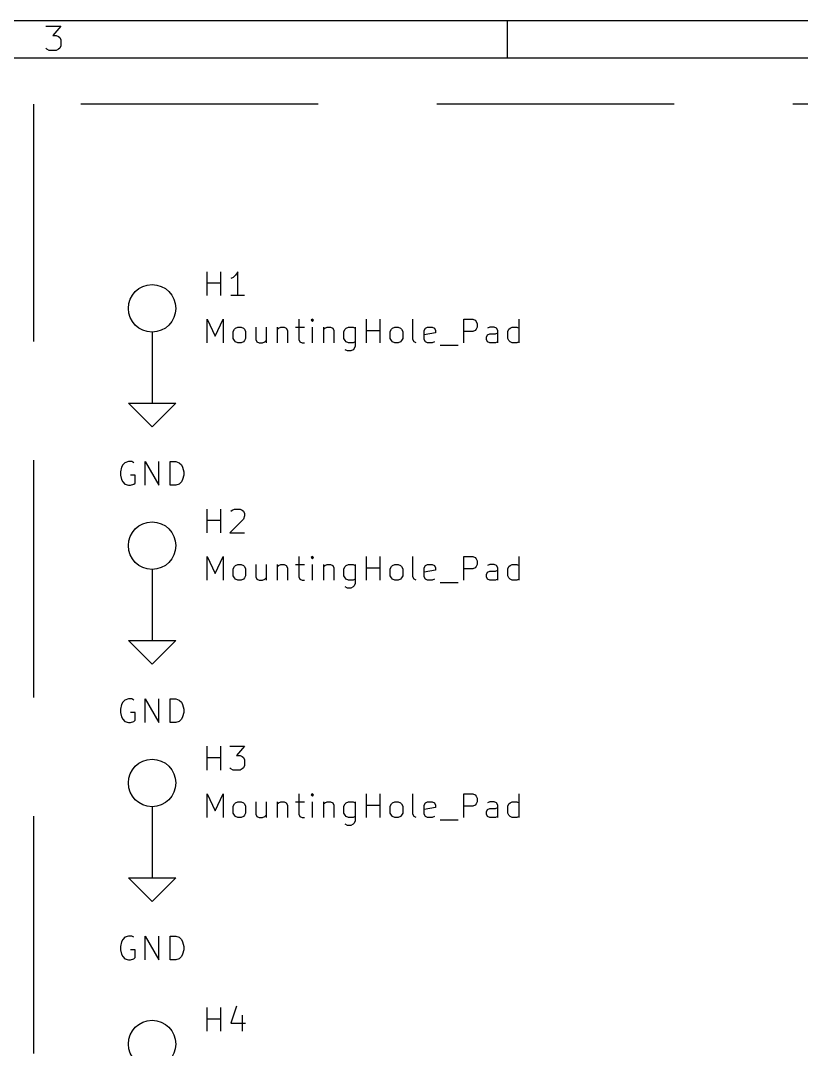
# Model space of a CAD drawing. Extents: x 0.4 to 11.3, y -7.9 to -0.4.
# Drawn here: x 5.273 to 6.918, y -2.561 to -0.394 of the extents above; entities that cross this region are included whole.
import ezdxf

# ---------------------------------------------------------------- set-up
doc = ezdxf.new("R2010")
doc.units = 0
doc.header["$MEASUREMENT"] = 0
doc.linetypes.add('DASHED', pattern=[0.75, 0.5, -0.25])
for name, color, linetype in [('BLUE3', 171, 'CONTINUOUS'), ('CYAN2', 4, 'CONTINUOUS'), ('RED2', 1, 'CONTINUOUS')]:
    doc.layers.add(name, color=color, linetype=linetype)

msp = doc.modelspace()

# ---------------------------------------------------------------- linework, layer by layer
at = {"layer": 'BLUE3', "linetype": 'DASHED'}
for p, q in [((5.3, -0.57), (5.3, -3.75)), ((11.15, -0.57), (5.3, -0.57))]:
    msp.add_line(p, q, dxfattribs=at)
at = {"layer": 'CYAN2', "linetype": 'CONTINUOUS'}
for p, q in [((5.6663, -0.9728), (5.6663, -0.9228)), ((5.6663, -0.9728), (5.6663, -0.9228)), ((5.6949, -0.9728), (5.6949, -0.9228)), ((5.6949, -0.9728), (5.6949, -0.9228)), ((5.7258, -0.9299), (5.721, -0.9347)), ((5.7258, -0.9299), (5.721, -0.9347)), ((5.7306, -0.9228), (5.7258, -0.9299)), ((5.7306, -0.9228), (5.7258, -0.9299)), ((5.7306, -0.9728), (5.7306, -0.9228)), ((5.7306, -0.9728), (5.7306, -0.9228)), ((5.6663, -0.9466), (5.6949, -0.9466)), ((5.6663, -0.9466), (5.6949, -0.9466)), ((5.721, -0.9347), (5.7163, -0.9371)), ((5.721, -0.9347), (5.7163, -0.9371)), ((5.7449, -0.9728), (5.7163, -0.9728)), ((5.7449, -0.9728), (5.7163, -0.9728)), ((5.6663, -1.0728), (5.6663, -1.0228)), ((5.6663, -1.0228), (5.6829, -1.0585)), ((5.6663, -1.0728), (5.6663, -1.0228)), ((5.6663, -1.0228), (5.6829, -1.0585)), ((5.6829, -1.0585), (5.6996, -1.0228)), ((5.6829, -1.0585), (5.6996, -1.0228)), ((5.6996, -1.0228), (5.6996, -1.0728)), ((5.6996, -1.0228), (5.6996, -1.0728)), ((5.7258, -1.0418), (5.7306, -1.0395)), ((5.7258, -1.0418), (5.7306, -1.0395)), ((5.7306, -1.0395), (5.7377, -1.0395)), ((5.7306, -1.0395), (5.7377, -1.0395)), ((5.7377, -1.0395), (5.7425, -1.0418)), ((5.7377, -1.0395), (5.7425, -1.0418)), ((5.7687, -1.0395), (5.7687, -1.0657)), ((5.7687, -1.0395), (5.7687, -1.0657)), ((5.7901, -1.0395), (5.7901, -1.0728)), ((5.7901, -1.0395), (5.7901, -1.0728)), ((5.8139, -1.0395), (5.8139, -1.0728)), ((5.8139, -1.0395), (5.8139, -1.0728)), ((5.8163, -1.0418), (5.821, -1.0395)), ((5.8163, -1.0418), (5.821, -1.0395)), ((5.821, -1.0395), (5.8282, -1.0395)), ((5.821, -1.0395), (5.8282, -1.0395)), ((5.8282, -1.0395), (5.8329, -1.0418)), ((5.8282, -1.0395), (5.8329, -1.0418)), ((5.852, -1.0395), (5.871, -1.0395)), ((5.852, -1.0395), (5.871, -1.0395)), ((5.8591, -1.0228), (5.8591, -1.0657)), ((5.8591, -1.0228), (5.8591, -1.0657)), ((5.8877, -1.0228), (5.8853, -1.0252)), ((5.8877, -1.0228), (5.8853, -1.0252)), ((5.8853, -1.0252), (5.8877, -1.0276)), ((5.8853, -1.0252), (5.8877, -1.0276)), ((5.8901, -1.0252), (5.8877, -1.0228)), ((5.8877, -1.0228), (5.8877, -1.0276)), ((5.8901, -1.0252), (5.8877, -1.0228)), ((5.8877, -1.0228), (5.8877, -1.0276)), ((5.8877, -1.0276), (5.8901, -1.0252)), ((5.8877, -1.0276), (5.8901, -1.0252)), ((5.8877, -1.0728), (5.8877, -1.0395)), ((5.8877, -1.0728), (5.8877, -1.0395)), ((5.9115, -1.0395), (5.9115, -1.0728)), ((5.9115, -1.0395), (5.9115, -1.0728)), ((5.9139, -1.0418), (5.9187, -1.0395)), ((5.9139, -1.0418), (5.9187, -1.0395)), ((5.9187, -1.0395), (5.9258, -1.0395)), ((5.9187, -1.0395), (5.9258, -1.0395)), ((5.9258, -1.0395), (5.9306, -1.0418)), ((5.9258, -1.0395), (5.9306, -1.0418)), ((5.9591, -1.0418), (5.9639, -1.0395)), ((5.9591, -1.0418), (5.9639, -1.0395)), ((5.9639, -1.0395), (5.9734, -1.0395)), ((5.9639, -1.0395), (5.9734, -1.0395)), ((5.9734, -1.0395), (5.9782, -1.0418)), ((5.9734, -1.0395), (5.9782, -1.0418)), ((5.9782, -1.0395), (5.9782, -1.0799)), ((5.9782, -1.0395), (5.9782, -1.0799)), ((6.002, -1.0728), (6.002, -1.0228)), ((6.002, -1.0728), (6.002, -1.0228)), ((6.0306, -1.0728), (6.0306, -1.0228)), ((6.0306, -1.0728), (6.0306, -1.0228)), ((6.0567, -1.0418), (6.0615, -1.0395)), ((6.0567, -1.0418), (6.0615, -1.0395)), ((6.0615, -1.0395), (6.0687, -1.0395)), ((6.0615, -1.0395), (6.0687, -1.0395)), ((6.0687, -1.0395), (6.0734, -1.0418)), ((6.0687, -1.0395), (6.0734, -1.0418)), ((6.0996, -1.0657), (6.0996, -1.0228)), ((6.0996, -1.0657), (6.0996, -1.0228)), ((6.1258, -1.0418), (6.1306, -1.0395)), ((6.1258, -1.0418), (6.1306, -1.0395)), ((6.1306, -1.0395), (6.1401, -1.0395)), ((6.1306, -1.0395), (6.1401, -1.0395)), ((6.1401, -1.0395), (6.1448, -1.0418)), ((6.1401, -1.0395), (6.1448, -1.0418)), ((6.2067, -1.0728), (6.2067, -1.0228)), ((6.2067, -1.0228), (6.2258, -1.0228)), ((6.2067, -1.0728), (6.2067, -1.0228)), ((6.2067, -1.0228), (6.2258, -1.0228)), ((6.2258, -1.0228), (6.2306, -1.0252)), ((6.2258, -1.0228), (6.2306, -1.0252)), ((6.2306, -1.0252), (6.2329, -1.0276)), ((6.2306, -1.0252), (6.2329, -1.0276)), ((6.2329, -1.0276), (6.2353, -1.0323)), ((6.2329, -1.0276), (6.2353, -1.0323)), ((6.2353, -1.0395), (6.2329, -1.0442)), ((6.2353, -1.0395), (6.2329, -1.0442)), ((6.2353, -1.0323), (6.2353, -1.0395)), ((6.2353, -1.0323), (6.2353, -1.0395)), ((6.2615, -1.0395), (6.2567, -1.0418)), ((6.2615, -1.0395), (6.2567, -1.0418)), ((6.271, -1.0395), (6.2615, -1.0395)), ((6.271, -1.0395), (6.2615, -1.0395)), ((6.2758, -1.0418), (6.271, -1.0395)), ((6.2758, -1.0418), (6.271, -1.0395)), ((6.3044, -1.0418), (6.3091, -1.0395)), ((6.3044, -1.0418), (6.3091, -1.0395)), ((6.3091, -1.0395), (6.3186, -1.0395)), ((6.3091, -1.0395), (6.3186, -1.0395)), ((6.3186, -1.0395), (6.3234, -1.0418)), ((6.3186, -1.0395), (6.3234, -1.0418)), ((6.3234, -1.0728), (6.3234, -1.0228)), ((6.3234, -1.0728), (6.3234, -1.0228)), ((5.721, -1.049), (5.7234, -1.0442)), ((5.721, -1.049), (5.7234, -1.0442)), ((5.721, -1.0633), (5.721, -1.049)), ((5.721, -1.0633), (5.721, -1.049)), ((5.7234, -1.0442), (5.7258, -1.0418)), ((5.7234, -1.0442), (5.7258, -1.0418)), ((5.7425, -1.0418), (5.7449, -1.0442)), ((5.7425, -1.0418), (5.7449, -1.0442)), ((5.7449, -1.0442), (5.7472, -1.049)), ((5.7449, -1.0442), (5.7472, -1.049)), ((5.7472, -1.049), (5.7472, -1.0633)), ((5.7472, -1.049), (5.7472, -1.0633)), ((5.8139, -1.0442), (5.8163, -1.0418)), ((5.8139, -1.0442), (5.8163, -1.0418)), ((5.8329, -1.0418), (5.8353, -1.0466)), ((5.8329, -1.0418), (5.8353, -1.0466)), ((5.8353, -1.0466), (5.8353, -1.0728)), ((5.8353, -1.0466), (5.8353, -1.0728)), ((5.9115, -1.0442), (5.9139, -1.0418)), ((5.9115, -1.0442), (5.9139, -1.0418)), ((5.9306, -1.0418), (5.9329, -1.0466)), ((5.9306, -1.0418), (5.9329, -1.0466)), ((5.9329, -1.0466), (5.9329, -1.0728)), ((5.9329, -1.0466), (5.9329, -1.0728)), ((5.9544, -1.049), (5.9567, -1.0442)), ((5.9544, -1.049), (5.9567, -1.0442)), ((5.9544, -1.0633), (5.9544, -1.049)), ((5.9544, -1.0633), (5.9544, -1.049)), ((5.9567, -1.0442), (5.9591, -1.0418)), ((5.9567, -1.0442), (5.9591, -1.0418)), ((6.002, -1.0466), (6.0306, -1.0466)), ((6.002, -1.0466), (6.0306, -1.0466)), ((6.052, -1.049), (6.0544, -1.0442)), ((6.052, -1.049), (6.0544, -1.0442)), ((6.052, -1.0633), (6.052, -1.049)), ((6.052, -1.0633), (6.052, -1.049)), ((6.0544, -1.0442), (6.0567, -1.0418)), ((6.0544, -1.0442), (6.0567, -1.0418)), ((6.0734, -1.0418), (6.0758, -1.0442)), ((6.0734, -1.0418), (6.0758, -1.0442)), ((6.0758, -1.0442), (6.0782, -1.049)), ((6.0758, -1.0442), (6.0782, -1.049)), ((6.0782, -1.049), (6.0782, -1.0633)), ((6.0782, -1.049), (6.0782, -1.0633)), ((6.1234, -1.0466), (6.1258, -1.0418)), ((6.1234, -1.0466), (6.1258, -1.0418)), ((6.1234, -1.0657), (6.1234, -1.0466)), ((6.1234, -1.0657), (6.1234, -1.0466)), ((6.1472, -1.0514), (6.1234, -1.0561)), ((6.1472, -1.0514), (6.1234, -1.0561)), ((6.1448, -1.0418), (6.1472, -1.0466)), ((6.1448, -1.0418), (6.1472, -1.0466)), ((6.1472, -1.0466), (6.1472, -1.0514)), ((6.1472, -1.0466), (6.1472, -1.0514)), ((6.2258, -1.049), (6.2067, -1.049)), ((6.2258, -1.049), (6.2067, -1.049)), ((6.2306, -1.0466), (6.2258, -1.049)), ((6.2306, -1.0466), (6.2258, -1.049)), ((6.2329, -1.0442), (6.2306, -1.0466)), ((6.2329, -1.0442), (6.2306, -1.0466)), ((6.2544, -1.0609), (6.2567, -1.0561)), ((6.2544, -1.0609), (6.2567, -1.0561)), ((6.2544, -1.0657), (6.2544, -1.0609)), ((6.2544, -1.0657), (6.2544, -1.0609)), ((6.2567, -1.0561), (6.2615, -1.0538)), ((6.2567, -1.0561), (6.2615, -1.0538)), ((6.2615, -1.0538), (6.2734, -1.0538)), ((6.2615, -1.0538), (6.2734, -1.0538)), ((6.2734, -1.0538), (6.2782, -1.0514)), ((6.2734, -1.0538), (6.2782, -1.0514)), ((6.2782, -1.0466), (6.2758, -1.0418)), ((6.2782, -1.0466), (6.2758, -1.0418)), ((6.2782, -1.0728), (6.2782, -1.0466)), ((6.2782, -1.0728), (6.2782, -1.0466)), ((6.2996, -1.049), (6.302, -1.0442)), ((6.2996, -1.049), (6.302, -1.0442)), ((6.2996, -1.0633), (6.2996, -1.049)), ((6.2996, -1.0633), (6.2996, -1.049)), ((6.302, -1.0442), (6.3044, -1.0418)), ((6.302, -1.0442), (6.3044, -1.0418)), ((5.7234, -1.068), (5.721, -1.0633)), ((5.7234, -1.068), (5.721, -1.0633)), ((5.7258, -1.0704), (5.7234, -1.068)), ((5.7258, -1.0704), (5.7234, -1.068)), ((5.7306, -1.0728), (5.7258, -1.0704)), ((5.7306, -1.0728), (5.7258, -1.0704)), ((5.7377, -1.0728), (5.7306, -1.0728)), ((5.7377, -1.0728), (5.7306, -1.0728)), ((5.7425, -1.0704), (5.7377, -1.0728)), ((5.7425, -1.0704), (5.7377, -1.0728)), ((5.7449, -1.068), (5.7425, -1.0704)), ((5.7449, -1.068), (5.7425, -1.0704)), ((5.7472, -1.0633), (5.7449, -1.068)), ((5.7472, -1.0633), (5.7449, -1.068)), ((5.7687, -1.0657), (5.771, -1.0704)), ((5.7687, -1.0657), (5.771, -1.0704)), ((5.771, -1.0704), (5.7758, -1.0728)), ((5.771, -1.0704), (5.7758, -1.0728)), ((5.7758, -1.0728), (5.7829, -1.0728)), ((5.7758, -1.0728), (5.7829, -1.0728)), ((5.7829, -1.0728), (5.7877, -1.0704)), ((5.7829, -1.0728), (5.7877, -1.0704)), ((5.7877, -1.0704), (5.7901, -1.068)), ((5.7877, -1.0704), (5.7901, -1.068)), ((5.8591, -1.0657), (5.8615, -1.0704)), ((5.8591, -1.0657), (5.8615, -1.0704)), ((5.8615, -1.0704), (5.8663, -1.0728)), ((5.8615, -1.0704), (5.8663, -1.0728)), ((5.8663, -1.0728), (5.871, -1.0728)), ((5.8663, -1.0728), (5.871, -1.0728)), ((5.9567, -1.068), (5.9544, -1.0633)), ((5.9567, -1.068), (5.9544, -1.0633)), ((5.9591, -1.0704), (5.9567, -1.068)), ((5.9591, -1.0704), (5.9567, -1.068)), ((5.9639, -1.0728), (5.9591, -1.0704)), ((5.9639, -1.0728), (5.9591, -1.0704)), ((5.9734, -1.0728), (5.9639, -1.0728)), ((5.9734, -1.0728), (5.9639, -1.0728)), ((5.9782, -1.0704), (5.9734, -1.0728)), ((5.9782, -1.0704), (5.9734, -1.0728)), ((5.9782, -1.0799), (5.9758, -1.0847)), ((5.9782, -1.0799), (5.9758, -1.0847)), ((6.0544, -1.068), (6.052, -1.0633)), ((6.0544, -1.068), (6.052, -1.0633)), ((6.0567, -1.0704), (6.0544, -1.068)), ((6.0567, -1.0704), (6.0544, -1.068)), ((6.0615, -1.0728), (6.0567, -1.0704)), ((6.0615, -1.0728), (6.0567, -1.0704)), ((6.0687, -1.0728), (6.0615, -1.0728)), ((6.0687, -1.0728), (6.0615, -1.0728)), ((6.0734, -1.0704), (6.0687, -1.0728)), ((6.0734, -1.0704), (6.0687, -1.0728)), ((6.0758, -1.068), (6.0734, -1.0704)), ((6.0758, -1.068), (6.0734, -1.0704)), ((6.0782, -1.0633), (6.0758, -1.068)), ((6.0782, -1.0633), (6.0758, -1.068)), ((6.102, -1.0704), (6.0996, -1.0657)), ((6.102, -1.0704), (6.0996, -1.0657)), ((6.1067, -1.0728), (6.102, -1.0704)), ((6.1067, -1.0728), (6.102, -1.0704)), ((6.1258, -1.0704), (6.1234, -1.0657)), ((6.1258, -1.0704), (6.1234, -1.0657)), ((6.1306, -1.0728), (6.1258, -1.0704)), ((6.1306, -1.0728), (6.1258, -1.0704)), ((6.1401, -1.0728), (6.1306, -1.0728)), ((6.1401, -1.0728), (6.1306, -1.0728)), ((6.1448, -1.0704), (6.1401, -1.0728)), ((6.1448, -1.0704), (6.1401, -1.0728)), ((6.1567, -1.0776), (6.1948, -1.0776)), ((6.1567, -1.0776), (6.1948, -1.0776)), ((6.2567, -1.0704), (6.2544, -1.0657)), ((6.2567, -1.0704), (6.2544, -1.0657)), ((6.2615, -1.0728), (6.2567, -1.0704)), ((6.2615, -1.0728), (6.2567, -1.0704)), ((6.2734, -1.0728), (6.2615, -1.0728)), ((6.2734, -1.0728), (6.2615, -1.0728)), ((6.2782, -1.0704), (6.2734, -1.0728)), ((6.2782, -1.0704), (6.2734, -1.0728)), ((6.302, -1.068), (6.2996, -1.0633)), ((6.302, -1.068), (6.2996, -1.0633)), ((6.3044, -1.0704), (6.302, -1.068)), ((6.3044, -1.0704), (6.302, -1.068)), ((6.3091, -1.0728), (6.3044, -1.0704)), ((6.3091, -1.0728), (6.3044, -1.0704)), ((6.3186, -1.0728), (6.3091, -1.0728)), ((6.3186, -1.0728), (6.3091, -1.0728)), ((6.3234, -1.0704), (6.3186, -1.0728)), ((6.3234, -1.0704), (6.3186, -1.0728)), ((5.9615, -1.0895), (5.9567, -1.0871)), ((5.9615, -1.0895), (5.9567, -1.0871)), ((5.9687, -1.0895), (5.9615, -1.0895)), ((5.9687, -1.0895), (5.9615, -1.0895)), ((5.9734, -1.0871), (5.9687, -1.0895)), ((5.9734, -1.0871), (5.9687, -1.0895)), ((5.9758, -1.0847), (5.9734, -1.0871)), ((5.9758, -1.0847), (5.9734, -1.0871)), ((5.4857, -1.3347), (5.4833, -1.3442)), ((5.4857, -1.3347), (5.4833, -1.3442)), ((5.4881, -1.3299), (5.4857, -1.3347)), ((5.4881, -1.3299), (5.4857, -1.3347)), ((5.4929, -1.3252), (5.4881, -1.3299)), ((5.4929, -1.3252), (5.4881, -1.3299)), ((5.5, -1.3228), (5.4929, -1.3252)), ((5.5, -1.3228), (5.4929, -1.3252)), ((5.5071, -1.3228), (5.5, -1.3228)), ((5.5071, -1.3228), (5.5, -1.3228)), ((5.5119, -1.3252), (5.5071, -1.3228)), ((5.5119, -1.3252), (5.5071, -1.3228)), ((5.5357, -1.3728), (5.5357, -1.3228)), ((5.5357, -1.3228), (5.5643, -1.3728)), ((5.5357, -1.3728), (5.5357, -1.3228)), ((5.5357, -1.3228), (5.5643, -1.3728)), ((5.5643, -1.3728), (5.5643, -1.3228)), ((5.5643, -1.3728), (5.5643, -1.3228)), ((5.5881, -1.3728), (5.5881, -1.3228)), ((5.5881, -1.3228), (5.6, -1.3228)), ((5.5881, -1.3728), (5.5881, -1.3228)), ((5.5881, -1.3228), (5.6, -1.3228)), ((5.6, -1.3228), (5.6071, -1.3252)), ((5.6, -1.3228), (5.6071, -1.3252)), ((5.6071, -1.3252), (5.6119, -1.3299)), ((5.6071, -1.3252), (5.6119, -1.3299)), ((5.6119, -1.3299), (5.6143, -1.3347)), ((5.6119, -1.3299), (5.6143, -1.3347)), ((5.6143, -1.3347), (5.6167, -1.3442)), ((5.6143, -1.3347), (5.6167, -1.3442)), ((5.4833, -1.3442), (5.4833, -1.3514)), ((5.4833, -1.3442), (5.4833, -1.3514)), ((5.4833, -1.3514), (5.4857, -1.3609)), ((5.4833, -1.3514), (5.4857, -1.3609)), ((5.4857, -1.3609), (5.4881, -1.3657)), ((5.4857, -1.3609), (5.4881, -1.3657)), ((5.5143, -1.3514), (5.5048, -1.3514)), ((5.5143, -1.3514), (5.5048, -1.3514)), ((5.5143, -1.368), (5.5143, -1.3514)), ((5.5143, -1.368), (5.5143, -1.3514)), ((5.6143, -1.3609), (5.6119, -1.3657)), ((5.6143, -1.3609), (5.6119, -1.3657)), ((5.6167, -1.3514), (5.6143, -1.3609)), ((5.6167, -1.3514), (5.6143, -1.3609)), ((5.6167, -1.3442), (5.6167, -1.3514)), ((5.6167, -1.3442), (5.6167, -1.3514)), ((5.4881, -1.3657), (5.4929, -1.3704)), ((5.4881, -1.3657), (5.4929, -1.3704)), ((5.4929, -1.3704), (5.5, -1.3728)), ((5.4929, -1.3704), (5.5, -1.3728)), ((5.5, -1.3728), (5.5048, -1.3728)), ((5.5, -1.3728), (5.5048, -1.3728)), ((5.5048, -1.3728), (5.5119, -1.3704)), ((5.5048, -1.3728), (5.5119, -1.3704)), ((5.5119, -1.3704), (5.5143, -1.368)), ((5.5119, -1.3704), (5.5143, -1.368)), ((5.6, -1.3728), (5.5881, -1.3728)), ((5.6, -1.3728), (5.5881, -1.3728)), ((5.6071, -1.3704), (5.6, -1.3728)), ((5.6071, -1.3704), (5.6, -1.3728)), ((5.6119, -1.3657), (5.6071, -1.3704)), ((5.6119, -1.3657), (5.6071, -1.3704)), ((5.6663, -1.4728), (5.6663, -1.4228)), ((5.6663, -1.4728), (5.6663, -1.4228)), ((5.6949, -1.4728), (5.6949, -1.4228)), ((5.6949, -1.4728), (5.6949, -1.4228)), ((5.7163, -1.4276), (5.7187, -1.4252)), ((5.7163, -1.4276), (5.7187, -1.4252)), ((5.7187, -1.4252), (5.7234, -1.4228)), ((5.7187, -1.4252), (5.7234, -1.4228)), ((5.7234, -1.4228), (5.7353, -1.4228)), ((5.7234, -1.4228), (5.7353, -1.4228)), ((5.7353, -1.4228), (5.7401, -1.4252)), ((5.7353, -1.4228), (5.7401, -1.4252)), ((5.7401, -1.4252), (5.7425, -1.4276)), ((5.7401, -1.4252), (5.7425, -1.4276)), ((5.7425, -1.4276), (5.7449, -1.4323)), ((5.7425, -1.4276), (5.7449, -1.4323)), ((5.6663, -1.4466), (5.6949, -1.4466)), ((5.6663, -1.4466), (5.6949, -1.4466)), ((5.7425, -1.4442), (5.7139, -1.4728)), ((5.7425, -1.4442), (5.7139, -1.4728)), ((5.7449, -1.4371), (5.7425, -1.4442)), ((5.7449, -1.4371), (5.7425, -1.4442)), ((5.7449, -1.4323), (5.7449, -1.4371)), ((5.7449, -1.4323), (5.7449, -1.4371)), ((5.7139, -1.4728), (5.7449, -1.4728)), ((5.7139, -1.4728), (5.7449, -1.4728)), ((5.6663, -1.5728), (5.6663, -1.5228)), ((5.6663, -1.5228), (5.6829, -1.5585)), ((5.6663, -1.5728), (5.6663, -1.5228)), ((5.6663, -1.5228), (5.6829, -1.5585)), ((5.6829, -1.5585), (5.6996, -1.5228)), ((5.6829, -1.5585), (5.6996, -1.5228)), ((5.6996, -1.5228), (5.6996, -1.5728)), ((5.6996, -1.5228), (5.6996, -1.5728)), ((5.8591, -1.5228), (5.8591, -1.5657)), ((5.8591, -1.5228), (5.8591, -1.5657)), ((5.8877, -1.5228), (5.8853, -1.5252)), ((5.8877, -1.5228), (5.8853, -1.5252)), ((5.8853, -1.5252), (5.8877, -1.5276)), ((5.8853, -1.5252), (5.8877, -1.5276)), ((5.8901, -1.5252), (5.8877, -1.5228)), ((5.8877, -1.5228), (5.8877, -1.5276)), ((5.8901, -1.5252), (5.8877, -1.5228)), ((5.8877, -1.5228), (5.8877, -1.5276)), ((5.8877, -1.5276), (5.8901, -1.5252)), ((5.8877, -1.5276), (5.8901, -1.5252)), ((6.002, -1.5728), (6.002, -1.5228)), ((6.002, -1.5728), (6.002, -1.5228)), ((6.0306, -1.5728), (6.0306, -1.5228)), ((6.0306, -1.5728), (6.0306, -1.5228)), ((6.0996, -1.5657), (6.0996, -1.5228)), ((6.0996, -1.5657), (6.0996, -1.5228)), ((6.2067, -1.5728), (6.2067, -1.5228)), ((6.2067, -1.5228), (6.2258, -1.5228)), ((6.2067, -1.5728), (6.2067, -1.5228)), ((6.2067, -1.5228), (6.2258, -1.5228)), ((6.2258, -1.5228), (6.2306, -1.5252)), ((6.2258, -1.5228), (6.2306, -1.5252)), ((6.2306, -1.5252), (6.2329, -1.5276)), ((6.2306, -1.5252), (6.2329, -1.5276)), ((6.2329, -1.5276), (6.2353, -1.5323)), ((6.2329, -1.5276), (6.2353, -1.5323)), ((6.2353, -1.5323), (6.2353, -1.5395)), ((6.2353, -1.5323), (6.2353, -1.5395)), ((6.3234, -1.5728), (6.3234, -1.5228)), ((6.3234, -1.5728), (6.3234, -1.5228)), ((5.721, -1.549), (5.7234, -1.5442)), ((5.721, -1.549), (5.7234, -1.5442)), ((5.721, -1.5633), (5.721, -1.549)), ((5.721, -1.5633), (5.721, -1.549)), ((5.7234, -1.5442), (5.7258, -1.5418)), ((5.7234, -1.5442), (5.7258, -1.5418)), ((5.7258, -1.5418), (5.7306, -1.5395)), ((5.7258, -1.5418), (5.7306, -1.5395)), ((5.7306, -1.5395), (5.7377, -1.5395)), ((5.7306, -1.5395), (5.7377, -1.5395)), ((5.7377, -1.5395), (5.7425, -1.5418)), ((5.7377, -1.5395), (5.7425, -1.5418)), ((5.7425, -1.5418), (5.7449, -1.5442)), ((5.7425, -1.5418), (5.7449, -1.5442)), ((5.7449, -1.5442), (5.7472, -1.549)), ((5.7449, -1.5442), (5.7472, -1.549)), ((5.7472, -1.549), (5.7472, -1.5633)), ((5.7472, -1.549), (5.7472, -1.5633)), ((5.7687, -1.5395), (5.7687, -1.5657)), ((5.7687, -1.5395), (5.7687, -1.5657)), ((5.7901, -1.5395), (5.7901, -1.5728)), ((5.7901, -1.5395), (5.7901, -1.5728)), ((5.8139, -1.5395), (5.8139, -1.5728)), ((5.8139, -1.5395), (5.8139, -1.5728)), ((5.8139, -1.5442), (5.8163, -1.5418)), ((5.8139, -1.5442), (5.8163, -1.5418)), ((5.8163, -1.5418), (5.821, -1.5395)), ((5.8163, -1.5418), (5.821, -1.5395)), ((5.821, -1.5395), (5.8282, -1.5395)), ((5.821, -1.5395), (5.8282, -1.5395)), ((5.8282, -1.5395), (5.8329, -1.5418)), ((5.8282, -1.5395), (5.8329, -1.5418)), ((5.8329, -1.5418), (5.8353, -1.5466)), ((5.8329, -1.5418), (5.8353, -1.5466)), ((5.8353, -1.5466), (5.8353, -1.5728)), ((5.8353, -1.5466), (5.8353, -1.5728)), ((5.852, -1.5395), (5.871, -1.5395)), ((5.852, -1.5395), (5.871, -1.5395)), ((5.8877, -1.5728), (5.8877, -1.5395)), ((5.8877, -1.5728), (5.8877, -1.5395)), ((5.9115, -1.5395), (5.9115, -1.5728)), ((5.9115, -1.5395), (5.9115, -1.5728)), ((5.9115, -1.5442), (5.9139, -1.5418)), ((5.9115, -1.5442), (5.9139, -1.5418)), ((5.9139, -1.5418), (5.9187, -1.5395)), ((5.9139, -1.5418), (5.9187, -1.5395)), ((5.9187, -1.5395), (5.9258, -1.5395)), ((5.9187, -1.5395), (5.9258, -1.5395)), ((5.9258, -1.5395), (5.9306, -1.5418)), ((5.9258, -1.5395), (5.9306, -1.5418)), ((5.9306, -1.5418), (5.9329, -1.5466)), ((5.9306, -1.5418), (5.9329, -1.5466)), ((5.9329, -1.5466), (5.9329, -1.5728)), ((5.9329, -1.5466), (5.9329, -1.5728)), ((5.9544, -1.549), (5.9567, -1.5442)), ((5.9544, -1.549), (5.9567, -1.5442)), ((5.9544, -1.5633), (5.9544, -1.549)), ((5.9544, -1.5633), (5.9544, -1.549)), ((5.9567, -1.5442), (5.9591, -1.5418)), ((5.9567, -1.5442), (5.9591, -1.5418)), ((5.9591, -1.5418), (5.9639, -1.5395)), ((5.9591, -1.5418), (5.9639, -1.5395)), ((5.9639, -1.5395), (5.9734, -1.5395)), ((5.9639, -1.5395), (5.9734, -1.5395)), ((5.9734, -1.5395), (5.9782, -1.5418)), ((5.9734, -1.5395), (5.9782, -1.5418)), ((5.9782, -1.5395), (5.9782, -1.5799)), ((5.9782, -1.5395), (5.9782, -1.5799)), ((6.002, -1.5466), (6.0306, -1.5466)), ((6.002, -1.5466), (6.0306, -1.5466)), ((6.052, -1.549), (6.0544, -1.5442)), ((6.052, -1.549), (6.0544, -1.5442)), ((6.052, -1.5633), (6.052, -1.549)), ((6.052, -1.5633), (6.052, -1.549)), ((6.0544, -1.5442), (6.0567, -1.5418)), ((6.0544, -1.5442), (6.0567, -1.5418)), ((6.0567, -1.5418), (6.0615, -1.5395)), ((6.0567, -1.5418), (6.0615, -1.5395)), ((6.0615, -1.5395), (6.0687, -1.5395)), ((6.0615, -1.5395), (6.0687, -1.5395)), ((6.0687, -1.5395), (6.0734, -1.5418)), ((6.0687, -1.5395), (6.0734, -1.5418)), ((6.0734, -1.5418), (6.0758, -1.5442)), ((6.0734, -1.5418), (6.0758, -1.5442)), ((6.0758, -1.5442), (6.0782, -1.549)), ((6.0758, -1.5442), (6.0782, -1.549)), ((6.0782, -1.549), (6.0782, -1.5633)), ((6.0782, -1.549), (6.0782, -1.5633)), ((6.1234, -1.5466), (6.1258, -1.5418)), ((6.1234, -1.5466), (6.1258, -1.5418)), ((6.1234, -1.5657), (6.1234, -1.5466)), ((6.1234, -1.5657), (6.1234, -1.5466)), ((6.1472, -1.5514), (6.1234, -1.5561)), ((6.1472, -1.5514), (6.1234, -1.5561)), ((6.1258, -1.5418), (6.1306, -1.5395)), ((6.1258, -1.5418), (6.1306, -1.5395)), ((6.1306, -1.5395), (6.1401, -1.5395)), ((6.1306, -1.5395), (6.1401, -1.5395)), ((6.1401, -1.5395), (6.1448, -1.5418)), ((6.1401, -1.5395), (6.1448, -1.5418)), ((6.1448, -1.5418), (6.1472, -1.5466)), ((6.1448, -1.5418), (6.1472, -1.5466)), ((6.1472, -1.5466), (6.1472, -1.5514)), ((6.1472, -1.5466), (6.1472, -1.5514)), ((6.2258, -1.549), (6.2067, -1.549)), ((6.2258, -1.549), (6.2067, -1.549)), ((6.2306, -1.5466), (6.2258, -1.549)), ((6.2306, -1.5466), (6.2258, -1.549)), ((6.2329, -1.5442), (6.2306, -1.5466)), ((6.2329, -1.5442), (6.2306, -1.5466)), ((6.2353, -1.5395), (6.2329, -1.5442)), ((6.2353, -1.5395), (6.2329, -1.5442)), ((6.2544, -1.5609), (6.2567, -1.5561)), ((6.2544, -1.5609), (6.2567, -1.5561)), ((6.2615, -1.5395), (6.2567, -1.5418)), ((6.2615, -1.5395), (6.2567, -1.5418)), ((6.2567, -1.5561), (6.2615, -1.5538)), ((6.2567, -1.5561), (6.2615, -1.5538)), ((6.271, -1.5395), (6.2615, -1.5395)), ((6.271, -1.5395), (6.2615, -1.5395)), ((6.2615, -1.5538), (6.2734, -1.5538)), ((6.2615, -1.5538), (6.2734, -1.5538)), ((6.2758, -1.5418), (6.271, -1.5395)), ((6.2758, -1.5418), (6.271, -1.5395)), ((6.2734, -1.5538), (6.2782, -1.5514)), ((6.2734, -1.5538), (6.2782, -1.5514)), ((6.2782, -1.5466), (6.2758, -1.5418)), ((6.2782, -1.5466), (6.2758, -1.5418)), ((6.2782, -1.5728), (6.2782, -1.5466)), ((6.2782, -1.5728), (6.2782, -1.5466)), ((6.2996, -1.549), (6.302, -1.5442)), ((6.2996, -1.549), (6.302, -1.5442)), ((6.2996, -1.5633), (6.2996, -1.549)), ((6.2996, -1.5633), (6.2996, -1.549)), ((6.302, -1.5442), (6.3044, -1.5418)), ((6.302, -1.5442), (6.3044, -1.5418)), ((6.3044, -1.5418), (6.3091, -1.5395)), ((6.3044, -1.5418), (6.3091, -1.5395)), ((6.3091, -1.5395), (6.3186, -1.5395)), ((6.3091, -1.5395), (6.3186, -1.5395)), ((6.3186, -1.5395), (6.3234, -1.5418)), ((6.3186, -1.5395), (6.3234, -1.5418)), ((5.7234, -1.568), (5.721, -1.5633)), ((5.7234, -1.568), (5.721, -1.5633)), ((5.7258, -1.5704), (5.7234, -1.568)), ((5.7258, -1.5704), (5.7234, -1.568)), ((5.7306, -1.5728), (5.7258, -1.5704)), ((5.7306, -1.5728), (5.7258, -1.5704)), ((5.7377, -1.5728), (5.7306, -1.5728)), ((5.7377, -1.5728), (5.7306, -1.5728)), ((5.7425, -1.5704), (5.7377, -1.5728)), ((5.7425, -1.5704), (5.7377, -1.5728)), ((5.7449, -1.568), (5.7425, -1.5704)), ((5.7449, -1.568), (5.7425, -1.5704)), ((5.7472, -1.5633), (5.7449, -1.568)), ((5.7472, -1.5633), (5.7449, -1.568)), ((5.7687, -1.5657), (5.771, -1.5704)), ((5.7687, -1.5657), (5.771, -1.5704)), ((5.771, -1.5704), (5.7758, -1.5728)), ((5.771, -1.5704), (5.7758, -1.5728)), ((5.7758, -1.5728), (5.7829, -1.5728)), ((5.7758, -1.5728), (5.7829, -1.5728)), ((5.7829, -1.5728), (5.7877, -1.5704)), ((5.7829, -1.5728), (5.7877, -1.5704)), ((5.7877, -1.5704), (5.7901, -1.568)), ((5.7877, -1.5704), (5.7901, -1.568)), ((5.8591, -1.5657), (5.8615, -1.5704)), ((5.8591, -1.5657), (5.8615, -1.5704)), ((5.8615, -1.5704), (5.8663, -1.5728)), ((5.8615, -1.5704), (5.8663, -1.5728)), ((5.8663, -1.5728), (5.871, -1.5728)), ((5.8663, -1.5728), (5.871, -1.5728)), ((5.9567, -1.568), (5.9544, -1.5633)), ((5.9567, -1.568), (5.9544, -1.5633)), ((5.9591, -1.5704), (5.9567, -1.568)), ((5.9591, -1.5704), (5.9567, -1.568)), ((5.9639, -1.5728), (5.9591, -1.5704)), ((5.9639, -1.5728), (5.9591, -1.5704)), ((5.9734, -1.5728), (5.9639, -1.5728)), ((5.9734, -1.5728), (5.9639, -1.5728)), ((5.9782, -1.5704), (5.9734, -1.5728)), ((5.9782, -1.5704), (5.9734, -1.5728)), ((5.9782, -1.5799), (5.9758, -1.5847)), ((5.9782, -1.5799), (5.9758, -1.5847)), ((6.0544, -1.568), (6.052, -1.5633)), ((6.0544, -1.568), (6.052, -1.5633)), ((6.0567, -1.5704), (6.0544, -1.568)), ((6.0567, -1.5704), (6.0544, -1.568)), ((6.0615, -1.5728), (6.0567, -1.5704)), ((6.0615, -1.5728), (6.0567, -1.5704)), ((6.0687, -1.5728), (6.0615, -1.5728)), ((6.0687, -1.5728), (6.0615, -1.5728)), ((6.0734, -1.5704), (6.0687, -1.5728)), ((6.0734, -1.5704), (6.0687, -1.5728)), ((6.0758, -1.568), (6.0734, -1.5704)), ((6.0758, -1.568), (6.0734, -1.5704)), ((6.0782, -1.5633), (6.0758, -1.568)), ((6.0782, -1.5633), (6.0758, -1.568)), ((6.102, -1.5704), (6.0996, -1.5657)), ((6.102, -1.5704), (6.0996, -1.5657)), ((6.1067, -1.5728), (6.102, -1.5704)), ((6.1067, -1.5728), (6.102, -1.5704)), ((6.1258, -1.5704), (6.1234, -1.5657)), ((6.1258, -1.5704), (6.1234, -1.5657)), ((6.1306, -1.5728), (6.1258, -1.5704)), ((6.1306, -1.5728), (6.1258, -1.5704)), ((6.1401, -1.5728), (6.1306, -1.5728)), ((6.1401, -1.5728), (6.1306, -1.5728)), ((6.1448, -1.5704), (6.1401, -1.5728)), ((6.1448, -1.5704), (6.1401, -1.5728)), ((6.1567, -1.5776), (6.1948, -1.5776)), ((6.1567, -1.5776), (6.1948, -1.5776)), ((6.2544, -1.5657), (6.2544, -1.5609)), ((6.2544, -1.5657), (6.2544, -1.5609)), ((6.2567, -1.5704), (6.2544, -1.5657)), ((6.2567, -1.5704), (6.2544, -1.5657)), ((6.2615, -1.5728), (6.2567, -1.5704)), ((6.2615, -1.5728), (6.2567, -1.5704)), ((6.2734, -1.5728), (6.2615, -1.5728)), ((6.2734, -1.5728), (6.2615, -1.5728)), ((6.2782, -1.5704), (6.2734, -1.5728)), ((6.2782, -1.5704), (6.2734, -1.5728)), ((6.302, -1.568), (6.2996, -1.5633)), ((6.302, -1.568), (6.2996, -1.5633)), ((6.3044, -1.5704), (6.302, -1.568)), ((6.3044, -1.5704), (6.302, -1.568)), ((6.3091, -1.5728), (6.3044, -1.5704)), ((6.3091, -1.5728), (6.3044, -1.5704)), ((6.3186, -1.5728), (6.3091, -1.5728)), ((6.3186, -1.5728), (6.3091, -1.5728)), ((6.3234, -1.5704), (6.3186, -1.5728)), ((6.3234, -1.5704), (6.3186, -1.5728)), ((5.9615, -1.5895), (5.9567, -1.5871)), ((5.9615, -1.5895), (5.9567, -1.5871)), ((5.9687, -1.5895), (5.9615, -1.5895)), ((5.9687, -1.5895), (5.9615, -1.5895)), ((5.9734, -1.5871), (5.9687, -1.5895)), ((5.9734, -1.5871), (5.9687, -1.5895)), ((5.9758, -1.5847), (5.9734, -1.5871)), ((5.9758, -1.5847), (5.9734, -1.5871)), ((5.4857, -1.8347), (5.4833, -1.8442)), ((5.4857, -1.8347), (5.4833, -1.8442)), ((5.4881, -1.8299), (5.4857, -1.8347)), ((5.4881, -1.8299), (5.4857, -1.8347)), ((5.4929, -1.8252), (5.4881, -1.8299)), ((5.4929, -1.8252), (5.4881, -1.8299)), ((5.5, -1.8228), (5.4929, -1.8252)), ((5.5, -1.8228), (5.4929, -1.8252)), ((5.5071, -1.8228), (5.5, -1.8228)), ((5.5071, -1.8228), (5.5, -1.8228)), ((5.5119, -1.8252), (5.5071, -1.8228)), ((5.5119, -1.8252), (5.5071, -1.8228)), ((5.5357, -1.8728), (5.5357, -1.8228)), ((5.5357, -1.8228), (5.5643, -1.8728)), ((5.5357, -1.8728), (5.5357, -1.8228)), ((5.5357, -1.8228), (5.5643, -1.8728)), ((5.5643, -1.8728), (5.5643, -1.8228)), ((5.5643, -1.8728), (5.5643, -1.8228)), ((5.5881, -1.8728), (5.5881, -1.8228)), ((5.5881, -1.8228), (5.6, -1.8228)), ((5.5881, -1.8728), (5.5881, -1.8228)), ((5.5881, -1.8228), (5.6, -1.8228)), ((5.6, -1.8228), (5.6071, -1.8252)), ((5.6, -1.8228), (5.6071, -1.8252)), ((5.6071, -1.8252), (5.6119, -1.8299)), ((5.6071, -1.8252), (5.6119, -1.8299)), ((5.6119, -1.8299), (5.6143, -1.8347)), ((5.6119, -1.8299), (5.6143, -1.8347)), ((5.6143, -1.8347), (5.6167, -1.8442)), ((5.6143, -1.8347), (5.6167, -1.8442)), ((5.4833, -1.8442), (5.4833, -1.8514)), ((5.4833, -1.8442), (5.4833, -1.8514)), ((5.4833, -1.8514), (5.4857, -1.8609)), ((5.4833, -1.8514), (5.4857, -1.8609)), ((5.4857, -1.8609), (5.4881, -1.8657)), ((5.4857, -1.8609), (5.4881, -1.8657)), ((5.5143, -1.8514), (5.5048, -1.8514)), ((5.5143, -1.8514), (5.5048, -1.8514)), ((5.5143, -1.868), (5.5143, -1.8514)), ((5.5143, -1.868), (5.5143, -1.8514)), ((5.6143, -1.8609), (5.6119, -1.8657)), ((5.6143, -1.8609), (5.6119, -1.8657)), ((5.6167, -1.8514), (5.6143, -1.8609)), ((5.6167, -1.8514), (5.6143, -1.8609)), ((5.6167, -1.8442), (5.6167, -1.8514)), ((5.6167, -1.8442), (5.6167, -1.8514)), ((5.4881, -1.8657), (5.4929, -1.8704)), ((5.4881, -1.8657), (5.4929, -1.8704)), ((5.4929, -1.8704), (5.5, -1.8728)), ((5.4929, -1.8704), (5.5, -1.8728)), ((5.5, -1.8728), (5.5048, -1.8728)), ((5.5, -1.8728), (5.5048, -1.8728)), ((5.5048, -1.8728), (5.5119, -1.8704)), ((5.5048, -1.8728), (5.5119, -1.8704)), ((5.5119, -1.8704), (5.5143, -1.868)), ((5.5119, -1.8704), (5.5143, -1.868)), ((5.6, -1.8728), (5.5881, -1.8728)), ((5.6, -1.8728), (5.5881, -1.8728)), ((5.6071, -1.8704), (5.6, -1.8728)), ((5.6071, -1.8704), (5.6, -1.8728)), ((5.6119, -1.8657), (5.6071, -1.8704)), ((5.6119, -1.8657), (5.6071, -1.8704)), ((5.6663, -1.9728), (5.6663, -1.9228)), ((5.6663, -1.9728), (5.6663, -1.9228)), ((5.6949, -1.9728), (5.6949, -1.9228)), ((5.6949, -1.9728), (5.6949, -1.9228)), ((5.7139, -1.9228), (5.7449, -1.9228)), ((5.7139, -1.9228), (5.7449, -1.9228)), ((5.7449, -1.9228), (5.7282, -1.9418)), ((5.7449, -1.9228), (5.7282, -1.9418)), ((5.6663, -1.9466), (5.6949, -1.9466)), ((5.6663, -1.9466), (5.6949, -1.9466)), ((5.7282, -1.9418), (5.7353, -1.9418)), ((5.7282, -1.9418), (5.7353, -1.9418)), ((5.7353, -1.9418), (5.7401, -1.9442)), ((5.7353, -1.9418), (5.7401, -1.9442)), ((5.7401, -1.9442), (5.7425, -1.9466)), ((5.7401, -1.9442), (5.7425, -1.9466)), ((5.7425, -1.9466), (5.7449, -1.9514)), ((5.7425, -1.9466), (5.7449, -1.9514)), ((5.7163, -1.9704), (5.7139, -1.968)), ((5.7163, -1.9704), (5.7139, -1.968)), ((5.721, -1.9728), (5.7163, -1.9704)), ((5.721, -1.9728), (5.7163, -1.9704)), ((5.7401, -1.9704), (5.7353, -1.9728)), ((5.7401, -1.9704), (5.7353, -1.9728)), ((5.7425, -1.968), (5.7401, -1.9704)), ((5.7425, -1.968), (5.7401, -1.9704)), ((5.7449, -1.9633), (5.7425, -1.968)), ((5.7449, -1.9633), (5.7425, -1.968)), ((5.7449, -1.9514), (5.7449, -1.9633)), ((5.7449, -1.9514), (5.7449, -1.9633)), ((5.7353, -1.9728), (5.721, -1.9728)), ((5.7353, -1.9728), (5.721, -1.9728)), ((5.6663, -2.0728), (5.6663, -2.0228)), ((5.6663, -2.0228), (5.6829, -2.0585)), ((5.6663, -2.0728), (5.6663, -2.0228)), ((5.6663, -2.0228), (5.6829, -2.0585)), ((5.6829, -2.0585), (5.6996, -2.0228)), ((5.6829, -2.0585), (5.6996, -2.0228)), ((5.6996, -2.0228), (5.6996, -2.0728)), ((5.6996, -2.0228), (5.6996, -2.0728)), ((5.8591, -2.0228), (5.8591, -2.0657)), ((5.8591, -2.0228), (5.8591, -2.0657)), ((5.8877, -2.0228), (5.8853, -2.0252)), ((5.8877, -2.0228), (5.8853, -2.0252)), ((5.8853, -2.0252), (5.8877, -2.0276)), ((5.8853, -2.0252), (5.8877, -2.0276)), ((5.8901, -2.0252), (5.8877, -2.0228)), ((5.8877, -2.0228), (5.8877, -2.0276)), ((5.8901, -2.0252), (5.8877, -2.0228)), ((5.8877, -2.0228), (5.8877, -2.0276)), ((5.8877, -2.0276), (5.8901, -2.0252)), ((5.8877, -2.0276), (5.8901, -2.0252)), ((6.002, -2.0728), (6.002, -2.0228)), ((6.002, -2.0728), (6.002, -2.0228)), ((6.0306, -2.0728), (6.0306, -2.0228)), ((6.0306, -2.0728), (6.0306, -2.0228)), ((6.0996, -2.0657), (6.0996, -2.0228)), ((6.0996, -2.0657), (6.0996, -2.0228)), ((6.2067, -2.0728), (6.2067, -2.0228)), ((6.2067, -2.0228), (6.2258, -2.0228)), ((6.2067, -2.0728), (6.2067, -2.0228)), ((6.2067, -2.0228), (6.2258, -2.0228)), ((6.2258, -2.0228), (6.2306, -2.0252)), ((6.2258, -2.0228), (6.2306, -2.0252)), ((6.2306, -2.0252), (6.2329, -2.0276)), ((6.2306, -2.0252), (6.2329, -2.0276)), ((6.2329, -2.0276), (6.2353, -2.0323)), ((6.2329, -2.0276), (6.2353, -2.0323)), ((6.2353, -2.0323), (6.2353, -2.0395)), ((6.2353, -2.0323), (6.2353, -2.0395)), ((6.3234, -2.0728), (6.3234, -2.0228)), ((6.3234, -2.0728), (6.3234, -2.0228)), ((5.721, -2.049), (5.7234, -2.0442)), ((5.721, -2.049), (5.7234, -2.0442)), ((5.721, -2.0633), (5.721, -2.049)), ((5.721, -2.0633), (5.721, -2.049)), ((5.7234, -2.0442), (5.7258, -2.0418)), ((5.7234, -2.0442), (5.7258, -2.0418)), ((5.7258, -2.0418), (5.7306, -2.0395)), ((5.7258, -2.0418), (5.7306, -2.0395)), ((5.7306, -2.0395), (5.7377, -2.0395)), ((5.7306, -2.0395), (5.7377, -2.0395)), ((5.7377, -2.0395), (5.7425, -2.0418)), ((5.7377, -2.0395), (5.7425, -2.0418)), ((5.7425, -2.0418), (5.7449, -2.0442)), ((5.7425, -2.0418), (5.7449, -2.0442)), ((5.7449, -2.0442), (5.7472, -2.049)), ((5.7449, -2.0442), (5.7472, -2.049)), ((5.7472, -2.049), (5.7472, -2.0633)), ((5.7472, -2.049), (5.7472, -2.0633)), ((5.7687, -2.0395), (5.7687, -2.0657)), ((5.7687, -2.0395), (5.7687, -2.0657)), ((5.7901, -2.0395), (5.7901, -2.0728)), ((5.7901, -2.0395), (5.7901, -2.0728)), ((5.8139, -2.0395), (5.8139, -2.0728)), ((5.8139, -2.0395), (5.8139, -2.0728)), ((5.8139, -2.0442), (5.8163, -2.0418)), ((5.8139, -2.0442), (5.8163, -2.0418)), ((5.8163, -2.0418), (5.821, -2.0395)), ((5.8163, -2.0418), (5.821, -2.0395)), ((5.821, -2.0395), (5.8282, -2.0395)), ((5.821, -2.0395), (5.8282, -2.0395)), ((5.8282, -2.0395), (5.8329, -2.0418)), ((5.8282, -2.0395), (5.8329, -2.0418)), ((5.8329, -2.0418), (5.8353, -2.0466)), ((5.8329, -2.0418), (5.8353, -2.0466)), ((5.8353, -2.0466), (5.8353, -2.0728)), ((5.8353, -2.0466), (5.8353, -2.0728)), ((5.852, -2.0395), (5.871, -2.0395)), ((5.852, -2.0395), (5.871, -2.0395)), ((5.8877, -2.0728), (5.8877, -2.0395)), ((5.8877, -2.0728), (5.8877, -2.0395)), ((5.9115, -2.0395), (5.9115, -2.0728)), ((5.9115, -2.0395), (5.9115, -2.0728)), ((5.9115, -2.0442), (5.9139, -2.0418)), ((5.9115, -2.0442), (5.9139, -2.0418)), ((5.9139, -2.0418), (5.9187, -2.0395)), ((5.9139, -2.0418), (5.9187, -2.0395)), ((5.9187, -2.0395), (5.9258, -2.0395)), ((5.9187, -2.0395), (5.9258, -2.0395)), ((5.9258, -2.0395), (5.9306, -2.0418)), ((5.9258, -2.0395), (5.9306, -2.0418)), ((5.9306, -2.0418), (5.9329, -2.0466)), ((5.9306, -2.0418), (5.9329, -2.0466)), ((5.9329, -2.0466), (5.9329, -2.0728)), ((5.9329, -2.0466), (5.9329, -2.0728)), ((5.9544, -2.049), (5.9567, -2.0442)), ((5.9544, -2.049), (5.9567, -2.0442)), ((5.9544, -2.0633), (5.9544, -2.049)), ((5.9544, -2.0633), (5.9544, -2.049)), ((5.9567, -2.0442), (5.9591, -2.0418)), ((5.9567, -2.0442), (5.9591, -2.0418)), ((5.9591, -2.0418), (5.9639, -2.0395)), ((5.9591, -2.0418), (5.9639, -2.0395)), ((5.9639, -2.0395), (5.9734, -2.0395)), ((5.9639, -2.0395), (5.9734, -2.0395)), ((5.9734, -2.0395), (5.9782, -2.0418)), ((5.9734, -2.0395), (5.9782, -2.0418)), ((5.9782, -2.0395), (5.9782, -2.0799)), ((5.9782, -2.0395), (5.9782, -2.0799)), ((6.002, -2.0466), (6.0306, -2.0466)), ((6.002, -2.0466), (6.0306, -2.0466)), ((6.052, -2.049), (6.0544, -2.0442)), ((6.052, -2.049), (6.0544, -2.0442)), ((6.052, -2.0633), (6.052, -2.049)), ((6.052, -2.0633), (6.052, -2.049)), ((6.0544, -2.0442), (6.0567, -2.0418)), ((6.0544, -2.0442), (6.0567, -2.0418)), ((6.0567, -2.0418), (6.0615, -2.0395)), ((6.0567, -2.0418), (6.0615, -2.0395)), ((6.0615, -2.0395), (6.0687, -2.0395)), ((6.0615, -2.0395), (6.0687, -2.0395)), ((6.0687, -2.0395), (6.0734, -2.0418)), ((6.0687, -2.0395), (6.0734, -2.0418)), ((6.0734, -2.0418), (6.0758, -2.0442)), ((6.0734, -2.0418), (6.0758, -2.0442)), ((6.0758, -2.0442), (6.0782, -2.049)), ((6.0758, -2.0442), (6.0782, -2.049)), ((6.0782, -2.049), (6.0782, -2.0633)), ((6.0782, -2.049), (6.0782, -2.0633)), ((6.1234, -2.0466), (6.1258, -2.0418)), ((6.1234, -2.0466), (6.1258, -2.0418)), ((6.1234, -2.0657), (6.1234, -2.0466)), ((6.1234, -2.0657), (6.1234, -2.0466)), ((6.1472, -2.0514), (6.1234, -2.0561)), ((6.1472, -2.0514), (6.1234, -2.0561)), ((6.1258, -2.0418), (6.1306, -2.0395)), ((6.1258, -2.0418), (6.1306, -2.0395)), ((6.1306, -2.0395), (6.1401, -2.0395)), ((6.1306, -2.0395), (6.1401, -2.0395)), ((6.1401, -2.0395), (6.1448, -2.0418)), ((6.1401, -2.0395), (6.1448, -2.0418)), ((6.1448, -2.0418), (6.1472, -2.0466)), ((6.1448, -2.0418), (6.1472, -2.0466)), ((6.1472, -2.0466), (6.1472, -2.0514)), ((6.1472, -2.0466), (6.1472, -2.0514)), ((6.2258, -2.049), (6.2067, -2.049)), ((6.2258, -2.049), (6.2067, -2.049)), ((6.2306, -2.0466), (6.2258, -2.049)), ((6.2306, -2.0466), (6.2258, -2.049)), ((6.2329, -2.0442), (6.2306, -2.0466)), ((6.2329, -2.0442), (6.2306, -2.0466)), ((6.2353, -2.0395), (6.2329, -2.0442)), ((6.2353, -2.0395), (6.2329, -2.0442)), ((6.2544, -2.0609), (6.2567, -2.0561)), ((6.2544, -2.0609), (6.2567, -2.0561)), ((6.2615, -2.0395), (6.2567, -2.0418)), ((6.2615, -2.0395), (6.2567, -2.0418)), ((6.2567, -2.0561), (6.2615, -2.0538)), ((6.2567, -2.0561), (6.2615, -2.0538)), ((6.271, -2.0395), (6.2615, -2.0395)), ((6.271, -2.0395), (6.2615, -2.0395)), ((6.2615, -2.0538), (6.2734, -2.0538)), ((6.2615, -2.0538), (6.2734, -2.0538)), ((6.2758, -2.0418), (6.271, -2.0395)), ((6.2758, -2.0418), (6.271, -2.0395)), ((6.2734, -2.0538), (6.2782, -2.0514)), ((6.2734, -2.0538), (6.2782, -2.0514)), ((6.2782, -2.0466), (6.2758, -2.0418)), ((6.2782, -2.0466), (6.2758, -2.0418)), ((6.2782, -2.0728), (6.2782, -2.0466)), ((6.2782, -2.0728), (6.2782, -2.0466)), ((6.2996, -2.049), (6.302, -2.0442)), ((6.2996, -2.049), (6.302, -2.0442)), ((6.2996, -2.0633), (6.2996, -2.049)), ((6.2996, -2.0633), (6.2996, -2.049)), ((6.302, -2.0442), (6.3044, -2.0418)), ((6.302, -2.0442), (6.3044, -2.0418)), ((6.3044, -2.0418), (6.3091, -2.0395)), ((6.3044, -2.0418), (6.3091, -2.0395)), ((6.3091, -2.0395), (6.3186, -2.0395)), ((6.3091, -2.0395), (6.3186, -2.0395)), ((6.3186, -2.0395), (6.3234, -2.0418)), ((6.3186, -2.0395), (6.3234, -2.0418)), ((5.7234, -2.068), (5.721, -2.0633)), ((5.7234, -2.068), (5.721, -2.0633)), ((5.7258, -2.0704), (5.7234, -2.068)), ((5.7258, -2.0704), (5.7234, -2.068)), ((5.7306, -2.0728), (5.7258, -2.0704)), ((5.7306, -2.0728), (5.7258, -2.0704)), ((5.7377, -2.0728), (5.7306, -2.0728)), ((5.7377, -2.0728), (5.7306, -2.0728)), ((5.7425, -2.0704), (5.7377, -2.0728)), ((5.7425, -2.0704), (5.7377, -2.0728)), ((5.7449, -2.068), (5.7425, -2.0704)), ((5.7449, -2.068), (5.7425, -2.0704)), ((5.7472, -2.0633), (5.7449, -2.068)), ((5.7472, -2.0633), (5.7449, -2.068)), ((5.7687, -2.0657), (5.771, -2.0704)), ((5.7687, -2.0657), (5.771, -2.0704)), ((5.771, -2.0704), (5.7758, -2.0728)), ((5.771, -2.0704), (5.7758, -2.0728)), ((5.7758, -2.0728), (5.7829, -2.0728)), ((5.7758, -2.0728), (5.7829, -2.0728)), ((5.7829, -2.0728), (5.7877, -2.0704)), ((5.7829, -2.0728), (5.7877, -2.0704)), ((5.7877, -2.0704), (5.7901, -2.068)), ((5.7877, -2.0704), (5.7901, -2.068)), ((5.8591, -2.0657), (5.8615, -2.0704)), ((5.8591, -2.0657), (5.8615, -2.0704)), ((5.8615, -2.0704), (5.8663, -2.0728)), ((5.8615, -2.0704), (5.8663, -2.0728)), ((5.8663, -2.0728), (5.871, -2.0728)), ((5.8663, -2.0728), (5.871, -2.0728)), ((5.9567, -2.068), (5.9544, -2.0633)), ((5.9567, -2.068), (5.9544, -2.0633)), ((5.9591, -2.0704), (5.9567, -2.068)), ((5.9591, -2.0704), (5.9567, -2.068)), ((5.9639, -2.0728), (5.9591, -2.0704)), ((5.9639, -2.0728), (5.9591, -2.0704)), ((5.9734, -2.0728), (5.9639, -2.0728)), ((5.9734, -2.0728), (5.9639, -2.0728)), ((5.9782, -2.0704), (5.9734, -2.0728)), ((5.9782, -2.0704), (5.9734, -2.0728)), ((5.9782, -2.0799), (5.9758, -2.0847)), ((5.9782, -2.0799), (5.9758, -2.0847)), ((6.0544, -2.068), (6.052, -2.0633)), ((6.0544, -2.068), (6.052, -2.0633)), ((6.0567, -2.0704), (6.0544, -2.068)), ((6.0567, -2.0704), (6.0544, -2.068)), ((6.0615, -2.0728), (6.0567, -2.0704)), ((6.0615, -2.0728), (6.0567, -2.0704)), ((6.0687, -2.0728), (6.0615, -2.0728)), ((6.0687, -2.0728), (6.0615, -2.0728)), ((6.0734, -2.0704), (6.0687, -2.0728)), ((6.0734, -2.0704), (6.0687, -2.0728)), ((6.0758, -2.068), (6.0734, -2.0704)), ((6.0758, -2.068), (6.0734, -2.0704)), ((6.0782, -2.0633), (6.0758, -2.068)), ((6.0782, -2.0633), (6.0758, -2.068)), ((6.102, -2.0704), (6.0996, -2.0657)), ((6.102, -2.0704), (6.0996, -2.0657)), ((6.1067, -2.0728), (6.102, -2.0704)), ((6.1067, -2.0728), (6.102, -2.0704)), ((6.1258, -2.0704), (6.1234, -2.0657)), ((6.1258, -2.0704), (6.1234, -2.0657)), ((6.1306, -2.0728), (6.1258, -2.0704)), ((6.1306, -2.0728), (6.1258, -2.0704)), ((6.1401, -2.0728), (6.1306, -2.0728)), ((6.1401, -2.0728), (6.1306, -2.0728)), ((6.1448, -2.0704), (6.1401, -2.0728)), ((6.1448, -2.0704), (6.1401, -2.0728)), ((6.1567, -2.0776), (6.1948, -2.0776)), ((6.1567, -2.0776), (6.1948, -2.0776)), ((6.2544, -2.0657), (6.2544, -2.0609)), ((6.2544, -2.0657), (6.2544, -2.0609)), ((6.2567, -2.0704), (6.2544, -2.0657)), ((6.2567, -2.0704), (6.2544, -2.0657)), ((6.2615, -2.0728), (6.2567, -2.0704)), ((6.2615, -2.0728), (6.2567, -2.0704)), ((6.2734, -2.0728), (6.2615, -2.0728)), ((6.2734, -2.0728), (6.2615, -2.0728)), ((6.2782, -2.0704), (6.2734, -2.0728)), ((6.2782, -2.0704), (6.2734, -2.0728)), ((6.302, -2.068), (6.2996, -2.0633)), ((6.302, -2.068), (6.2996, -2.0633)), ((6.3044, -2.0704), (6.302, -2.068)), ((6.3044, -2.0704), (6.302, -2.068)), ((6.3091, -2.0728), (6.3044, -2.0704)), ((6.3091, -2.0728), (6.3044, -2.0704)), ((6.3186, -2.0728), (6.3091, -2.0728)), ((6.3186, -2.0728), (6.3091, -2.0728)), ((6.3234, -2.0704), (6.3186, -2.0728)), ((6.3234, -2.0704), (6.3186, -2.0728)), ((5.9615, -2.0895), (5.9567, -2.0871)), ((5.9615, -2.0895), (5.9567, -2.0871)), ((5.9687, -2.0895), (5.9615, -2.0895)), ((5.9687, -2.0895), (5.9615, -2.0895)), ((5.9734, -2.0871), (5.9687, -2.0895)), ((5.9734, -2.0871), (5.9687, -2.0895)), ((5.9758, -2.0847), (5.9734, -2.0871)), ((5.9758, -2.0847), (5.9734, -2.0871)), ((5.4857, -2.3347), (5.4833, -2.3442)), ((5.4857, -2.3347), (5.4833, -2.3442)), ((5.4881, -2.3299), (5.4857, -2.3347)), ((5.4881, -2.3299), (5.4857, -2.3347)), ((5.4929, -2.3252), (5.4881, -2.3299)), ((5.4929, -2.3252), (5.4881, -2.3299)), ((5.5, -2.3228), (5.4929, -2.3252)), ((5.5, -2.3228), (5.4929, -2.3252)), ((5.5071, -2.3228), (5.5, -2.3228)), ((5.5071, -2.3228), (5.5, -2.3228)), ((5.5119, -2.3252), (5.5071, -2.3228)), ((5.5119, -2.3252), (5.5071, -2.3228)), ((5.5357, -2.3728), (5.5357, -2.3228)), ((5.5357, -2.3228), (5.5643, -2.3728)), ((5.5357, -2.3728), (5.5357, -2.3228)), ((5.5357, -2.3228), (5.5643, -2.3728)), ((5.5643, -2.3728), (5.5643, -2.3228)), ((5.5643, -2.3728), (5.5643, -2.3228)), ((5.5881, -2.3728), (5.5881, -2.3228)), ((5.5881, -2.3228), (5.6, -2.3228)), ((5.5881, -2.3728), (5.5881, -2.3228)), ((5.5881, -2.3228), (5.6, -2.3228)), ((5.6, -2.3228), (5.6071, -2.3252)), ((5.6, -2.3228), (5.6071, -2.3252)), ((5.6071, -2.3252), (5.6119, -2.3299)), ((5.6071, -2.3252), (5.6119, -2.3299)), ((5.6119, -2.3299), (5.6143, -2.3347)), ((5.6119, -2.3299), (5.6143, -2.3347)), ((5.6143, -2.3347), (5.6167, -2.3442)), ((5.6143, -2.3347), (5.6167, -2.3442)), ((5.4833, -2.3442), (5.4833, -2.3514)), ((5.4833, -2.3442), (5.4833, -2.3514)), ((5.4833, -2.3514), (5.4857, -2.3609)), ((5.4833, -2.3514), (5.4857, -2.3609)), ((5.4857, -2.3609), (5.4881, -2.3657)), ((5.4857, -2.3609), (5.4881, -2.3657)), ((5.5143, -2.3514), (5.5048, -2.3514)), ((5.5143, -2.3514), (5.5048, -2.3514)), ((5.5143, -2.368), (5.5143, -2.3514)), ((5.5143, -2.368), (5.5143, -2.3514)), ((5.6143, -2.3609), (5.6119, -2.3657)), ((5.6143, -2.3609), (5.6119, -2.3657)), ((5.6167, -2.3514), (5.6143, -2.3609)), ((5.6167, -2.3514), (5.6143, -2.3609)), ((5.6167, -2.3442), (5.6167, -2.3514)), ((5.6167, -2.3442), (5.6167, -2.3514)), ((5.4881, -2.3657), (5.4929, -2.3704)), ((5.4881, -2.3657), (5.4929, -2.3704)), ((5.4929, -2.3704), (5.5, -2.3728)), ((5.4929, -2.3704), (5.5, -2.3728)), ((5.5, -2.3728), (5.5048, -2.3728)), ((5.5, -2.3728), (5.5048, -2.3728)), ((5.5048, -2.3728), (5.5119, -2.3704)), ((5.5048, -2.3728), (5.5119, -2.3704)), ((5.5119, -2.3704), (5.5143, -2.368)), ((5.5119, -2.3704), (5.5143, -2.368)), ((5.6, -2.3728), (5.5881, -2.3728)), ((5.6, -2.3728), (5.5881, -2.3728)), ((5.6071, -2.3704), (5.6, -2.3728)), ((5.6071, -2.3704), (5.6, -2.3728)), ((5.6119, -2.3657), (5.6071, -2.3704)), ((5.6119, -2.3657), (5.6071, -2.3704)), ((5.7282, -2.4704), (5.7163, -2.5061)), ((5.7282, -2.4704), (5.7163, -2.5061)), ((5.6663, -2.5228), (5.6663, -2.4728)), ((5.6663, -2.5228), (5.6663, -2.4728)), ((5.6949, -2.5228), (5.6949, -2.4728)), ((5.6949, -2.5228), (5.6949, -2.4728)), ((5.7401, -2.4895), (5.7401, -2.5228)), ((5.7401, -2.4895), (5.7401, -2.5228)), ((5.6663, -2.4966), (5.6949, -2.4966)), ((5.6663, -2.4966), (5.6949, -2.4966)), ((5.7163, -2.5061), (5.7472, -2.5061)), ((5.7163, -2.5061), (5.7472, -2.5061))]:
    msp.add_line(p, q, dxfattribs=at)
at = {"layer": 'RED2', "linetype": 'CONTINUOUS'}
for p, q in [((0.3937, -0.3937), (11.2993, -0.3937)), ((5.3262, -0.4053), (5.3578, -0.4053)), ((5.3578, -0.4053), (5.3408, -0.4248)), ((6.2992, -0.4724), (6.2992, -0.3937)), ((5.3408, -0.4248), (5.3481, -0.4248)), ((5.3481, -0.4248), (5.353, -0.4272)), ((5.353, -0.4272), (5.3554, -0.4296)), ((5.3554, -0.4296), (5.3578, -0.4345)), ((5.3286, -0.454), (5.3262, -0.4516)), ((5.3335, -0.4564), (5.3286, -0.454)), ((5.353, -0.454), (5.3481, -0.4564)), ((5.3554, -0.4516), (5.353, -0.454)), ((5.3578, -0.4467), (5.3554, -0.4516)), ((5.3578, -0.4345), (5.3578, -0.4467)), ((0.4724, -0.4724), (11.2206, -0.4724)), ((5.3481, -0.4564), (5.3335, -0.4564)), ((5.55, -1.05), (5.55, -1.15)), ((5.55, -1.05), (5.55, -1.15)), ((5.55, -1.15), (5.55, -1.2)), ((5.55, -1.25), (5.5, -1.2)), ((5.5, -1.2), (5.55, -1.2)), ((5.55, -1.2), (5.6, -1.2)), ((5.6, -1.2), (5.55, -1.25)), ((5.55, -1.55), (5.55, -1.65)), ((5.55, -1.55), (5.55, -1.65)), ((5.55, -1.65), (5.55, -1.7)), ((5.55, -1.75), (5.5, -1.7)), ((5.5, -1.7), (5.55, -1.7)), ((5.55, -1.7), (5.6, -1.7)), ((5.6, -1.7), (5.55, -1.75)), ((5.55, -2.05), (5.55, -2.15)), ((5.55, -2.05), (5.55, -2.15)), ((5.55, -2.15), (5.55, -2.2)), ((5.55, -2.25), (5.5, -2.2)), ((5.5, -2.2), (5.55, -2.2)), ((5.55, -2.2), (5.6, -2.2)), ((5.6, -2.2), (5.55, -2.25))]:
    msp.add_line(p, q, dxfattribs=at)
at = {"layer": 'RED2'}
for centre in [(5.55, -1), (5.55, -1.5), (5.55, -2), (5.55, -2.55)]:
    msp.add_circle(centre, 0.05, dxfattribs=at)

doc.saveas('drawing.dxf')
